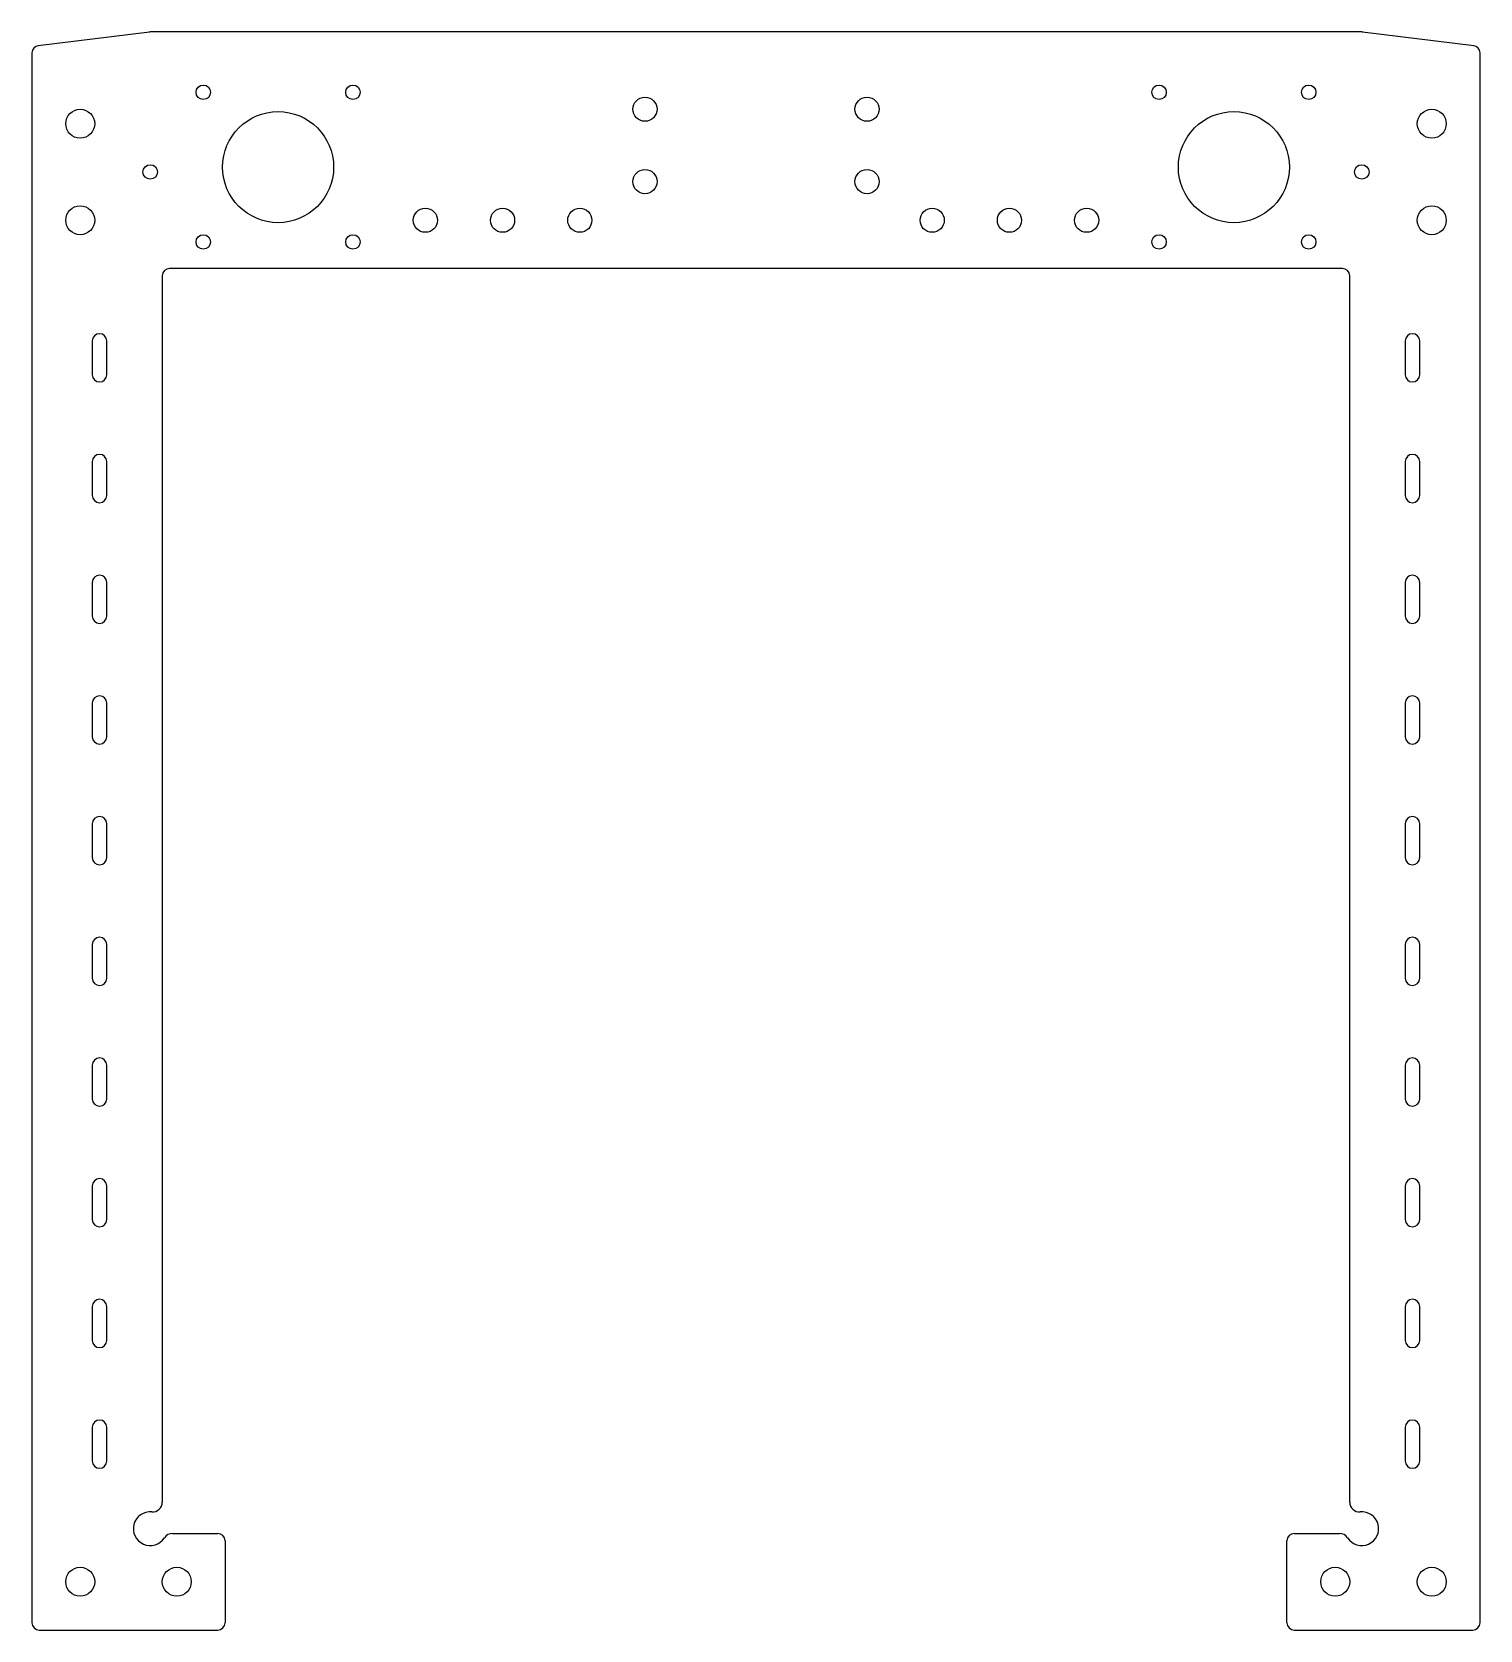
# Model space of a CAD drawing. Header units: millimetres. Extents: x -150 to 150, y -151 to 180.
import ezdxf

# ---------------------------------------------------------------- set-up
doc = ezdxf.new("R2010")
doc.units = ezdxf.units.MM

msp = doc.modelspace()

# ---------------------------------------------------------------- linework, layer by layer
at = {"color": 7, "linetype": 'Continuous', "lineweight": 25}
for p, q in [((-125.66, 179.99), (-148.68, 177.16)), ((125.48, 180), (-125.48, 180)), ((148.68, 177.16), (125.66, 179.99)), ((-150, 175.67), (-150, -149.5)), ((150, -149.5), (150, 175.67)), ((-123, 129.5), (-123, -124.52)), ((121.5, 131), (-121.5, 131)), ((123, -124.52), (123, 129.5)), ((-137.5, 116), (-137.5, 109)), ((-134.5, 109), (-134.5, 116)), ((134.5, 116), (134.5, 109)), ((137.5, 109), (137.5, 116)), ((-137.5, 91), (-137.5, 84)), ((-134.5, 84), (-134.5, 91)), ((134.5, 91), (134.5, 84)), ((137.5, 84), (137.5, 91)), ((-137.5, 66), (-137.5, 59)), ((-134.5, 59), (-134.5, 66)), ((134.5, 66), (134.5, 59)), ((137.5, 59), (137.5, 66)), ((-137.5, 41), (-137.5, 34)), ((-134.5, 34), (-134.5, 41)), ((134.5, 41), (134.5, 34)), ((137.5, 34), (137.5, 41)), ((-137.5, 16), (-137.5, 9)), ((-134.5, 9), (-134.5, 16)), ((134.5, 16), (134.5, 9)), ((137.5, 9), (137.5, 16)), ((-137.5, -9), (-137.5, -16)), ((-134.5, -16), (-134.5, -9)), ((134.5, -9), (134.5, -16)), ((137.5, -16), (137.5, -9)), ((-137.5, -34), (-137.5, -41)), ((-134.5, -41), (-134.5, -34)), ((134.5, -34), (134.5, -41)), ((137.5, -41), (137.5, -34)), ((-137.5, -59), (-137.5, -66)), ((-134.5, -66), (-134.5, -59)), ((134.5, -59), (134.5, -66)), ((137.5, -66), (137.5, -59)), ((-137.5, -84), (-137.5, -91)), ((-134.5, -91), (-134.5, -84)), ((134.5, -84), (134.5, -91)), ((137.5, -91), (137.5, -84)), ((-137.5, -109), (-137.5, -116)), ((-134.5, -116), (-134.5, -109)), ((134.5, -109), (134.5, -116)), ((137.5, -116), (137.5, -109)), ((-120.89, -131), (-111.5, -131)), ((111.5, -131), (120.89, -131)), ((-110, -132.5), (-110, -149.5)), ((110, -149.5), (110, -132.5)), ((-148.5, -151), (-111.5, -151)), ((111.5, -151), (148.5, -151))]:
    msp.add_line(p, q, dxfattribs=at)
for centre, radius in [((-114.5, 167.5), 1.5), ((-83.5, 167.5), 1.5), ((83.5, 167.5), 1.5), ((114.5, 167.5), 1.5), ((-23, 164), 2.5), ((23, 164), 2.5), ((-140, 161), 3), ((-99, 152), 11.5), ((99, 152), 11.5), ((140, 161), 3), ((-125.5, 151), 1.5), ((125.5, 151), 1.5), ((-23, 149), 2.5), ((23, 149), 2.5), ((-140, 141), 3), ((-68.5, 141), 2.5), ((-52.5, 141), 2.5), ((-36.5, 141), 2.5), ((36.5, 141), 2.5), ((52.5, 141), 2.5), ((68.5, 141), 2.5), ((140, 141), 3), ((-114.5, 136.5), 1.5), ((-83.5, 136.5), 1.5), ((83.5, 136.5), 1.5), ((114.5, 136.5), 1.5), ((-140, -141), 3), ((-120, -141), 3), ((120, -141), 3), ((140, -141), 3)]:
    msp.add_circle(centre, radius, dxfattribs=at)
for centre, radius, start, end in [((-125.48, 178.5), 1.5, 90, 97), ((125.48, 178.5), 1.5, 83, 90), ((-148.5, 175.67), 1.5, 97, 180), ((148.5, 175.67), 1.5, 0, 83), ((-121.5, 129.5), 1.5, 90, 180), ((121.5, 129.5), 1.5, 0, 90), ((-136, 116), 1.5, 0, 180), ((136, 116), 1.5, 0, 180), ((-136, 109), 1.5, 180, 0), ((136, 109), 1.5, 180, 0), ((-136, 91), 1.5, 0, 180), ((136, 91), 1.5, 0, 180), ((-136, 84), 1.5, 180, 0), ((136, 84), 1.5, 180, 0), ((-136, 66), 1.5, 0, 180), ((136, 66), 1.5, 0, 180), ((-136, 59), 1.5, 180, 0), ((136, 59), 1.5, 180, 0), ((-136, 41), 1.5, 0, 180), ((136, 41), 1.5, 0, 180), ((-136, 34), 1.5, 180, 0), ((136, 34), 1.5, 180, 0), ((-136, 16), 1.5, 0, 180), ((136, 16), 1.5, 0, 180), ((-136, 9), 1.5, 180, 0), ((136, 9), 1.5, 180, 0), ((-136, -9), 1.5, 0, 180), ((136, -9), 1.5, 0, 180), ((-136, -16), 1.5, 180, 0), ((136, -16), 1.5, 180, 0), ((-136, -34), 1.5, 0, 180), ((136, -34), 1.5, 0, 180), ((-136, -41), 1.5, 180, 0), ((136, -41), 1.5, 180, 0), ((-136, -59), 1.5, 0, 180), ((136, -59), 1.5, 0, 180), ((-136, -66), 1.5, 180, 0), ((136, -66), 1.5, 180, 0), ((-136, -84), 1.5, 0, 180), ((136, -84), 1.5, 0, 180), ((-136, -91), 1.5, 180, 0), ((136, -91), 1.5, 180, 0), ((-136, -109), 1.5, 0, 180), ((136, -109), 1.5, 0, 180), ((-136, -116), 1.5, 180, 0), ((136, -116), 1.5, 180, 0), ((-125, -124.52), 2, 264.7841, 0), ((125, -124.52), 2, 180, 275.2159), ((-125.5, -130), 3.5, 84.7841, 326.9443), ((125.5, -130), 3.5, 213.0557, 95.2159), ((-120.89, -133), 2, 90, 146.9443), ((-111.5, -132.5), 1.5, 0, 90), ((111.5, -132.5), 1.5, 90, 180), ((120.89, -133), 2, 33.0557, 90), ((-148.5, -149.5), 1.5, 180, 270), ((-111.5, -149.5), 1.5, 270, 0), ((111.5, -149.5), 1.5, 180, 270), ((148.5, -149.5), 1.5, 270, 0)]:
    msp.add_arc(centre, radius, start, end, dxfattribs=at)

doc.saveas('drawing.dxf')
